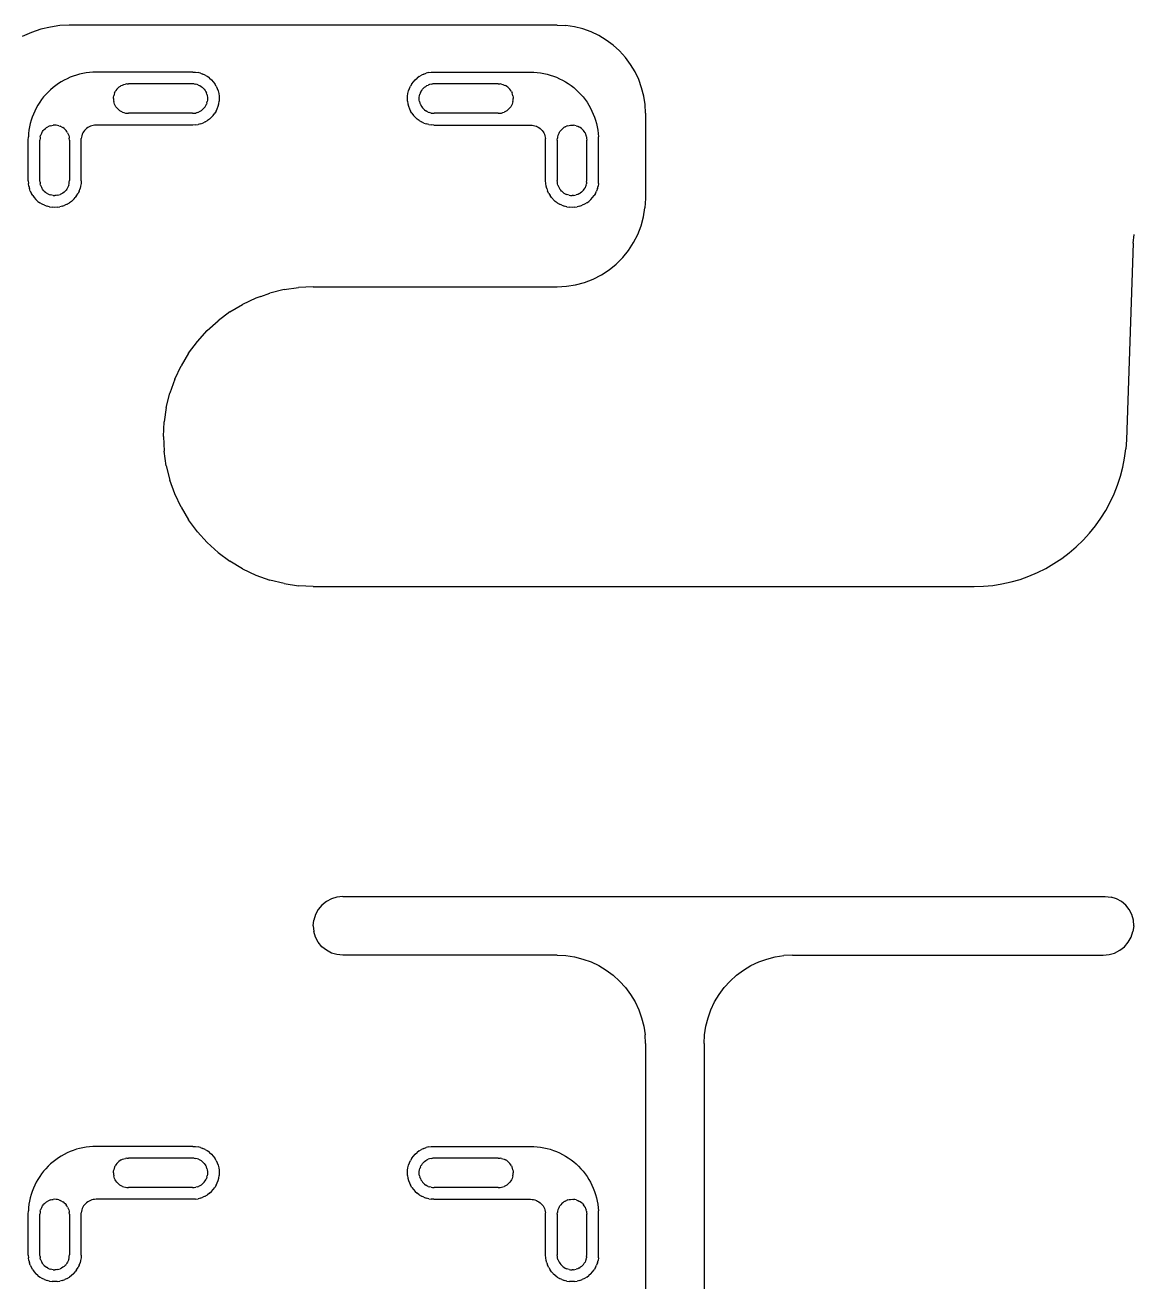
# Model space of a CAD drawing. Extents: x -45 to 62, y -48 to 31.
# Drawn here: x -4.9 to 13.96, y 9.62 to 31 of the extents above; entities that cross this region are included whole.
import ezdxf

# ---------------------------------------------------------------- set-up
doc = ezdxf.new("R2010")
doc.units = 0

msp = doc.modelspace()

# ---------------------------------------------------------------- linework, layer by layer
for p, q in [((-4.15, 31), (-4.309, 30.992)), ((4.15, 31), (-4.15, 31)), ((4.15, 31), (4.297, 30.993)), ((-4.795, 30.875), (-4.954, 30.806)), ((-4.633, 30.929), (-4.795, 30.875)), ((-4.471, 30.968), (-4.633, 30.929)), ((-4.309, 30.992), (-4.471, 30.968)), ((4.443, 30.971), (4.297, 30.993)), ((4.586, 30.935), (4.443, 30.971)), ((4.724, 30.886), (4.586, 30.935)), ((4.857, 30.823), (4.724, 30.886)), ((4.983, 30.747), (4.857, 30.823)), ((5.102, 30.66), (4.983, 30.747)), ((5.211, 30.561), (5.102, 30.66)), ((5.31, 30.452), (5.211, 30.561)), ((5.397, 30.333), (5.31, 30.452)), ((-4.029, 30.151), (-4.083, 30.133)), ((-3.974, 30.166), (-4.029, 30.151)), ((-3.919, 30.178), (-3.974, 30.166)), ((-3.863, 30.188), (-3.919, 30.178)), ((-3.807, 30.195), (-3.863, 30.188)), ((-3.75, 30.199), (-3.807, 30.195)), ((-3.694, 30.2), (-3.75, 30.199)), ((-2.049, 30.2), (-3.694, 30.2)), ((-2.049, 30.2), (-2.005, 30.198)), ((-2.005, 30.198), (-1.961, 30.192)), ((-1.918, 30.181), (-1.961, 30.192)), ((-1.918, 30.181), (-1.877, 30.166)), ((-1.837, 30.147), (-1.877, 30.166)), ((-1.837, 30.147), (-1.799, 30.124)), ((1.801, 30.124), (1.839, 30.147)), ((1.879, 30.166), (1.839, 30.147)), ((1.879, 30.166), (1.921, 30.181)), ((1.963, 30.192), (1.921, 30.181)), ((1.963, 30.192), (2.007, 30.198)), ((2.007, 30.198), (2.051, 30.2)), ((2.051, 30.2), (3.696, 30.2)), ((3.696, 30.2), (3.753, 30.199)), ((3.753, 30.199), (3.809, 30.195)), ((3.809, 30.195), (3.866, 30.188)), ((3.866, 30.188), (3.922, 30.178)), ((3.922, 30.178), (3.977, 30.166)), ((3.977, 30.166), (4.032, 30.151)), ((4.032, 30.151), (4.085, 30.133)), ((5.473, 30.207), (5.397, 30.333)), ((5.536, 30.074), (5.473, 30.207)), ((-4.426, 29.938), (-4.469, 29.901)), ((-4.382, 29.973), (-4.426, 29.938)), ((-4.335, 30.006), (-4.382, 29.973)), ((-4.288, 30.036), (-4.335, 30.006)), ((-4.238, 30.064), (-4.288, 30.036)), ((-4.188, 30.089), (-4.238, 30.064)), ((-4.136, 30.112), (-4.188, 30.089)), ((-4.083, 30.133), (-4.136, 30.112)), ((-3.325, 29.927), (-3.307, 29.943)), ((-3.287, 29.958), (-3.307, 29.943)), ((-3.266, 29.971), (-3.287, 29.958)), ((-3.266, 29.971), (-3.244, 29.981)), ((-3.244, 29.981), (-3.221, 29.989)), ((-3.221, 29.989), (-3.197, 29.995)), ((-3.173, 29.999), (-3.197, 29.995)), ((-3.173, 29.999), (-3.144, 30)), ((-2.054, 30), (-3.144, 30)), ((-2.024, 29.999), (-2.054, 30)), ((-2.024, 29.999), (-2, 29.995)), ((-1.976, 29.989), (-2, 29.995)), ((-1.953, 29.981), (-1.976, 29.989)), ((-1.953, 29.981), (-1.931, 29.971)), ((-1.931, 29.971), (-1.91, 29.958)), ((-1.91, 29.958), (-1.89, 29.943)), ((-1.89, 29.943), (-1.872, 29.927)), ((-1.763, 30.098), (-1.799, 30.124)), ((-1.763, 30.098), (-1.731, 30.068)), ((-1.731, 30.068), (-1.701, 30.036)), ((-1.701, 30.036), (-1.675, 30)), ((-1.652, 29.962), (-1.675, 30)), ((-1.652, 29.962), (-1.633, 29.922)), ((1.636, 29.922), (1.654, 29.962)), ((1.677, 30), (1.654, 29.962)), ((1.677, 30), (1.703, 30.036)), ((1.703, 30.036), (1.733, 30.068)), ((1.733, 30.068), (1.766, 30.098)), ((1.801, 30.124), (1.766, 30.098)), ((1.875, 29.927), (1.893, 29.943)), ((1.893, 29.943), (1.913, 29.958)), ((1.913, 29.958), (1.934, 29.971)), ((1.934, 29.971), (1.956, 29.981)), ((1.979, 29.989), (1.956, 29.981)), ((2.003, 29.995), (1.979, 29.989)), ((2.003, 29.995), (2.027, 29.999)), ((2.056, 30), (2.027, 29.999)), ((3.146, 30), (2.056, 30)), ((3.146, 30), (3.176, 29.999)), ((3.2, 29.995), (3.176, 29.999)), ((3.2, 29.995), (3.224, 29.989)), ((3.224, 29.989), (3.247, 29.981)), ((3.247, 29.981), (3.269, 29.971)), ((3.29, 29.958), (3.269, 29.971)), ((3.31, 29.943), (3.29, 29.958)), ((3.31, 29.943), (3.328, 29.927)), ((4.085, 30.133), (4.138, 30.112)), ((4.138, 30.112), (4.19, 30.089)), ((4.19, 30.089), (4.241, 30.064)), ((4.241, 30.064), (4.29, 30.036)), ((4.29, 30.036), (4.338, 30.006)), ((4.338, 30.006), (4.384, 29.973)), ((4.384, 29.973), (4.429, 29.938)), ((4.429, 29.938), (4.472, 29.901)), ((5.585, 29.935), (5.536, 30.074)), ((5.621, 29.793), (5.585, 29.935)), ((-4.621, 29.733), (-4.654, 29.687)), ((-4.587, 29.778), (-4.621, 29.733)), ((-4.55, 29.821), (-4.587, 29.778)), ((-4.51, 29.862), (-4.55, 29.821)), ((-4.469, 29.901), (-4.51, 29.862)), ((-3.399, 29.75), (-3.397, 29.775)), ((-3.399, 29.75), (-3.397, 29.726)), ((-3.397, 29.775), (-3.394, 29.799)), ((-3.397, 29.726), (-3.394, 29.702)), ((-3.388, 29.823), (-3.394, 29.799)), ((-3.38, 29.846), (-3.388, 29.823)), ((-3.38, 29.846), (-3.369, 29.868)), ((-3.356, 29.889), (-3.369, 29.868)), ((-3.342, 29.909), (-3.356, 29.889)), ((-3.325, 29.927), (-3.342, 29.909)), ((-1.872, 29.927), (-1.856, 29.909)), ((-1.856, 29.909), (-1.841, 29.889)), ((-1.841, 29.889), (-1.828, 29.868)), ((-1.828, 29.868), (-1.818, 29.846)), ((-1.81, 29.823), (-1.818, 29.846)), ((-1.81, 29.823), (-1.804, 29.799)), ((-1.804, 29.799), (-1.8, 29.775)), ((-1.8, 29.726), (-1.804, 29.702)), ((-1.8, 29.775), (-1.799, 29.75)), ((-1.799, 29.75), (-1.8, 29.726)), ((-1.633, 29.922), (-1.618, 29.881)), ((-1.618, 29.881), (-1.607, 29.838)), ((-1.607, 29.838), (-1.601, 29.794)), ((-1.601, 29.794), (-1.599, 29.75)), ((-1.599, 29.75), (-1.601, 29.706)), ((1.601, 29.75), (1.603, 29.794)), ((1.603, 29.706), (1.601, 29.75)), ((1.603, 29.794), (1.61, 29.838)), ((1.61, 29.838), (1.621, 29.881)), ((1.621, 29.881), (1.636, 29.922)), ((1.802, 29.75), (1.803, 29.775)), ((1.803, 29.726), (1.802, 29.75)), ((1.803, 29.775), (1.806, 29.799)), ((1.806, 29.702), (1.803, 29.726)), ((1.806, 29.799), (1.812, 29.823)), ((1.821, 29.846), (1.812, 29.823)), ((1.821, 29.846), (1.831, 29.868)), ((1.831, 29.868), (1.844, 29.889)), ((1.844, 29.889), (1.858, 29.909)), ((1.858, 29.909), (1.875, 29.927)), ((3.344, 29.909), (3.328, 29.927)), ((3.359, 29.889), (3.344, 29.909)), ((3.372, 29.868), (3.359, 29.889)), ((3.372, 29.868), (3.382, 29.846)), ((3.39, 29.823), (3.382, 29.846)), ((3.396, 29.799), (3.39, 29.823)), ((3.396, 29.799), (3.4, 29.775)), ((3.396, 29.702), (3.4, 29.726)), ((3.4, 29.775), (3.401, 29.75)), ((3.4, 29.726), (3.401, 29.75)), ((4.472, 29.901), (4.513, 29.862)), ((4.513, 29.862), (4.552, 29.821)), ((4.552, 29.821), (4.589, 29.778)), ((4.589, 29.778), (4.624, 29.733)), ((4.624, 29.733), (4.657, 29.687)), ((5.643, 29.647), (5.621, 29.793)), ((-4.738, 29.539), (-4.761, 29.487)), ((-4.712, 29.59), (-4.738, 29.539)), ((-4.684, 29.639), (-4.712, 29.59)), ((-4.654, 29.687), (-4.684, 29.639)), ((-3.388, 29.678), (-3.394, 29.702)), ((-3.379, 29.655), (-3.388, 29.678)), ((-3.369, 29.633), (-3.379, 29.655)), ((-3.356, 29.612), (-3.369, 29.633)), ((-3.342, 29.592), (-3.356, 29.612)), ((-3.325, 29.574), (-3.342, 29.592)), ((-3.307, 29.557), (-3.325, 29.574)), ((-3.288, 29.543), (-3.307, 29.557)), ((-3.266, 29.53), (-3.288, 29.543)), ((-3.244, 29.52), (-3.266, 29.53)), ((-3.244, 29.52), (-3.221, 29.511)), ((-3.221, 29.511), (-3.197, 29.505)), ((-3.197, 29.505), (-3.173, 29.502)), ((-2.024, 29.502), (-2, 29.505)), ((-1.976, 29.511), (-2, 29.505)), ((-1.976, 29.511), (-1.953, 29.52)), ((-1.931, 29.53), (-1.953, 29.52)), ((-1.91, 29.543), (-1.931, 29.53)), ((-1.91, 29.543), (-1.89, 29.557)), ((-1.89, 29.557), (-1.872, 29.574)), ((-1.872, 29.574), (-1.856, 29.592)), ((-1.856, 29.592), (-1.841, 29.612)), ((-1.841, 29.612), (-1.828, 29.633)), ((-1.828, 29.633), (-1.818, 29.655)), ((-1.81, 29.678), (-1.818, 29.655)), ((-1.81, 29.678), (-1.804, 29.702)), ((-1.652, 29.538), (-1.675, 29.5)), ((-1.652, 29.538), (-1.633, 29.578)), ((-1.633, 29.578), (-1.618, 29.62)), ((-1.618, 29.62), (-1.607, 29.662)), ((-1.607, 29.662), (-1.601, 29.706)), ((1.603, 29.706), (1.61, 29.662)), ((1.61, 29.662), (1.621, 29.62)), ((1.621, 29.62), (1.636, 29.578)), ((1.636, 29.578), (1.654, 29.538)), ((1.677, 29.5), (1.654, 29.538)), ((1.806, 29.702), (1.812, 29.678)), ((1.821, 29.655), (1.812, 29.678)), ((1.821, 29.655), (1.831, 29.633)), ((1.831, 29.633), (1.844, 29.612)), ((1.844, 29.612), (1.858, 29.592)), ((1.858, 29.592), (1.875, 29.574)), ((1.875, 29.574), (1.893, 29.557)), ((1.893, 29.557), (1.913, 29.543)), ((1.934, 29.53), (1.913, 29.543)), ((1.956, 29.52), (1.934, 29.53)), ((1.956, 29.52), (1.979, 29.511)), ((2.003, 29.505), (1.979, 29.511)), ((2.003, 29.505), (2.027, 29.502)), ((3.176, 29.502), (3.2, 29.505)), ((3.2, 29.505), (3.224, 29.511)), ((3.224, 29.511), (3.247, 29.52)), ((3.269, 29.53), (3.247, 29.52)), ((3.29, 29.543), (3.269, 29.53)), ((3.31, 29.557), (3.29, 29.543)), ((3.328, 29.574), (3.31, 29.557)), ((3.344, 29.592), (3.328, 29.574)), ((3.359, 29.612), (3.344, 29.592)), ((3.372, 29.633), (3.359, 29.612)), ((3.382, 29.655), (3.372, 29.633)), ((3.39, 29.678), (3.382, 29.655)), ((3.396, 29.702), (3.39, 29.678)), ((4.657, 29.687), (4.687, 29.639)), ((4.687, 29.639), (4.715, 29.59)), ((4.715, 29.59), (4.74, 29.539)), ((4.74, 29.539), (4.763, 29.487)), ((5.65, 29.5), (5.643, 29.647)), ((-4.814, 29.326), (-4.827, 29.271)), ((-4.799, 29.381), (-4.814, 29.326)), ((-4.781, 29.434), (-4.799, 29.381)), ((-4.761, 29.487), (-4.781, 29.434)), ((-4.471, 29.289), (-4.447, 29.295)), ((-4.447, 29.295), (-4.423, 29.299)), ((-4.399, 29.3), (-4.423, 29.299)), ((-4.374, 29.299), (-4.399, 29.3)), ((-4.35, 29.295), (-4.374, 29.299)), ((-4.326, 29.289), (-4.35, 29.295)), ((-3.743, 29.295), (-3.768, 29.289)), ((-3.719, 29.299), (-3.743, 29.295)), ((-3.694, 29.3), (-3.719, 29.299)), ((-2.049, 29.3), (-3.694, 29.3)), ((-3.173, 29.502), (-3.144, 29.5)), ((-2.054, 29.5), (-3.144, 29.5)), ((-2.054, 29.5), (-2.024, 29.502)), ((-2.005, 29.302), (-2.049, 29.3)), ((-2.005, 29.302), (-1.961, 29.309)), ((-1.918, 29.32), (-1.961, 29.309)), ((-1.918, 29.32), (-1.877, 29.335)), ((-1.837, 29.353), (-1.877, 29.335)), ((-1.837, 29.353), (-1.799, 29.376)), ((-1.763, 29.402), (-1.799, 29.376)), ((-1.763, 29.402), (-1.731, 29.432)), ((-1.731, 29.432), (-1.701, 29.465)), ((-1.701, 29.465), (-1.675, 29.5)), ((1.677, 29.5), (1.703, 29.465)), ((1.703, 29.465), (1.733, 29.432)), ((1.733, 29.432), (1.766, 29.402)), ((1.801, 29.376), (1.766, 29.402)), ((1.801, 29.376), (1.839, 29.353)), ((1.879, 29.335), (1.839, 29.353)), ((1.879, 29.335), (1.921, 29.32)), ((1.963, 29.309), (1.921, 29.32)), ((1.963, 29.309), (2.007, 29.302)), ((2.051, 29.3), (2.007, 29.302)), ((2.027, 29.502), (2.056, 29.5)), ((2.051, 29.3), (3.696, 29.3)), ((3.146, 29.5), (2.056, 29.5)), ((3.146, 29.5), (3.176, 29.502)), ((3.696, 29.3), (3.721, 29.299)), ((3.721, 29.299), (3.746, 29.295)), ((3.746, 29.295), (3.77, 29.289)), ((4.329, 29.289), (4.353, 29.295)), ((4.353, 29.295), (4.377, 29.299)), ((4.377, 29.299), (4.401, 29.3)), ((4.401, 29.3), (4.426, 29.299)), ((4.45, 29.295), (4.426, 29.299)), ((4.474, 29.289), (4.45, 29.295)), ((4.763, 29.487), (4.784, 29.434)), ((4.784, 29.434), (4.802, 29.381)), ((4.802, 29.381), (4.817, 29.326)), ((4.817, 29.326), (4.829, 29.271)), ((5.65, 29.5), (5.65, 28.05)), ((-4.849, 29.045), (-4.847, 29.102)), ((-4.843, 29.158), (-4.847, 29.102)), ((-4.836, 29.215), (-4.843, 29.158)), ((-4.827, 29.271), (-4.836, 29.215)), ((-4.644, 29.099), (-4.647, 29.075)), ((-4.644, 29.099), (-4.638, 29.123)), ((-4.629, 29.146), (-4.638, 29.123)), ((-4.619, 29.168), (-4.629, 29.146)), ((-4.619, 29.168), (-4.606, 29.189)), ((-4.606, 29.189), (-4.592, 29.209)), ((-4.575, 29.227), (-4.592, 29.209)), ((-4.575, 29.227), (-4.557, 29.243)), ((-4.557, 29.243), (-4.537, 29.258)), ((-4.537, 29.258), (-4.516, 29.271)), ((-4.494, 29.281), (-4.516, 29.271)), ((-4.471, 29.289), (-4.494, 29.281)), ((-4.326, 29.289), (-4.303, 29.281)), ((-4.281, 29.271), (-4.303, 29.281)), ((-4.281, 29.271), (-4.26, 29.258)), ((-4.24, 29.243), (-4.26, 29.258)), ((-4.24, 29.243), (-4.222, 29.227)), ((-4.222, 29.227), (-4.206, 29.209)), ((-4.191, 29.189), (-4.206, 29.209)), ((-4.178, 29.168), (-4.191, 29.189)), ((-4.178, 29.168), (-4.168, 29.146)), ((-4.168, 29.146), (-4.16, 29.123)), ((-4.16, 29.123), (-4.154, 29.099)), ((-4.154, 29.099), (-4.15, 29.075)), ((-3.944, 29.095), (-3.948, 29.07)), ((-3.938, 29.119), (-3.944, 29.095)), ((-3.929, 29.143), (-3.938, 29.119)), ((-3.919, 29.165), (-3.929, 29.143)), ((-3.906, 29.187), (-3.919, 29.165)), ((-3.891, 29.207), (-3.906, 29.187)), ((-3.874, 29.226), (-3.891, 29.207)), ((-3.856, 29.242), (-3.874, 29.226)), ((-3.835, 29.257), (-3.856, 29.242)), ((-3.814, 29.27), (-3.835, 29.257)), ((-3.791, 29.281), (-3.814, 29.27)), ((-3.768, 29.289), (-3.791, 29.281)), ((3.77, 29.289), (3.794, 29.281)), ((3.794, 29.281), (3.816, 29.27)), ((3.816, 29.27), (3.838, 29.257)), ((3.838, 29.257), (3.858, 29.242)), ((3.858, 29.242), (3.877, 29.226)), ((3.877, 29.226), (3.893, 29.207)), ((3.893, 29.207), (3.908, 29.187)), ((3.908, 29.187), (3.921, 29.165)), ((3.921, 29.165), (3.932, 29.143)), ((3.932, 29.143), (3.94, 29.119)), ((3.94, 29.119), (3.946, 29.095)), ((3.946, 29.095), (3.95, 29.07)), ((4.156, 29.099), (4.153, 29.075)), ((4.162, 29.123), (4.156, 29.099)), ((4.171, 29.146), (4.162, 29.123)), ((4.181, 29.168), (4.171, 29.146)), ((4.181, 29.168), (4.194, 29.189)), ((4.194, 29.189), (4.208, 29.209)), ((4.225, 29.227), (4.208, 29.209)), ((4.243, 29.243), (4.225, 29.227)), ((4.243, 29.243), (4.263, 29.258)), ((4.284, 29.271), (4.263, 29.258)), ((4.284, 29.271), (4.306, 29.281)), ((4.329, 29.289), (4.306, 29.281)), ((4.474, 29.289), (4.497, 29.281)), ((4.497, 29.281), (4.519, 29.271)), ((4.54, 29.258), (4.519, 29.271)), ((4.56, 29.243), (4.54, 29.258)), ((4.578, 29.227), (4.56, 29.243)), ((4.578, 29.227), (4.594, 29.209)), ((4.609, 29.189), (4.594, 29.209)), ((4.622, 29.168), (4.609, 29.189)), ((4.622, 29.168), (4.632, 29.146)), ((4.632, 29.146), (4.64, 29.123)), ((4.646, 29.099), (4.64, 29.123)), ((4.646, 29.099), (4.65, 29.075)), ((4.829, 29.271), (4.839, 29.215)), ((4.839, 29.215), (4.846, 29.158)), ((4.846, 29.158), (4.85, 29.102)), ((4.851, 29.045), (4.85, 29.102)), ((-4.849, 28.35), (-4.849, 29.045)), ((-4.647, 29.075), (-4.649, 29.045)), ((-4.649, 28.355), (-4.649, 29.045)), ((-4.149, 29.045), (-4.15, 29.075)), ((-4.149, 29.045), (-4.149, 28.355)), ((-3.949, 29.045), (-3.948, 29.07)), ((-3.949, 28.35), (-3.949, 29.045)), ((3.951, 29.045), (3.95, 29.07)), ((3.951, 28.35), (3.951, 29.045)), ((4.151, 29.045), (4.153, 29.075)), ((4.151, 29.045), (4.151, 28.355)), ((4.65, 29.075), (4.651, 29.045)), ((4.651, 28.355), (4.651, 29.045)), ((4.851, 28.35), (4.851, 29.045)), ((-4.849, 28.35), (-4.847, 28.306)), ((-4.84, 28.262), (-4.847, 28.306)), ((-4.84, 28.262), (-4.829, 28.22)), ((-4.647, 28.326), (-4.649, 28.355)), ((-4.647, 28.326), (-4.644, 28.302)), ((-4.638, 28.278), (-4.644, 28.302)), ((-4.638, 28.278), (-4.629, 28.255)), ((-4.629, 28.255), (-4.619, 28.233)), ((-4.606, 28.212), (-4.619, 28.233)), ((-4.178, 28.233), (-4.191, 28.212)), ((-4.168, 28.255), (-4.178, 28.233)), ((-4.16, 28.278), (-4.168, 28.255)), ((-4.16, 28.278), (-4.154, 28.302)), ((-4.154, 28.302), (-4.15, 28.326)), ((-4.15, 28.326), (-4.149, 28.355)), ((-3.957, 28.262), (-3.968, 28.22)), ((-3.951, 28.306), (-3.957, 28.262)), ((-3.949, 28.35), (-3.951, 28.306)), ((3.953, 28.306), (3.951, 28.35)), ((3.96, 28.262), (3.953, 28.306)), ((3.971, 28.22), (3.96, 28.262)), ((4.153, 28.326), (4.151, 28.355)), ((4.156, 28.302), (4.153, 28.326)), ((4.162, 28.278), (4.156, 28.302)), ((4.162, 28.278), (4.17, 28.255)), ((4.17, 28.255), (4.181, 28.233)), ((4.181, 28.233), (4.194, 28.212)), ((4.609, 28.212), (4.622, 28.233)), ((4.632, 28.255), (4.622, 28.233)), ((4.64, 28.278), (4.632, 28.255)), ((4.64, 28.278), (4.646, 28.302)), ((4.65, 28.326), (4.646, 28.302)), ((4.65, 28.326), (4.651, 28.355)), ((4.832, 28.22), (4.843, 28.262)), ((4.849, 28.306), (4.843, 28.262)), ((4.849, 28.306), (4.851, 28.35)), ((-4.814, 28.178), (-4.829, 28.22)), ((-4.814, 28.178), (-4.796, 28.138)), ((-4.773, 28.1), (-4.796, 28.138)), ((-4.773, 28.1), (-4.747, 28.065)), ((-4.747, 28.065), (-4.717, 28.032)), ((-4.684, 28.002), (-4.717, 28.032)), ((-4.592, 28.192), (-4.606, 28.212)), ((-4.575, 28.174), (-4.592, 28.192)), ((-4.575, 28.174), (-4.557, 28.157)), ((-4.557, 28.157), (-4.537, 28.143)), ((-4.516, 28.13), (-4.537, 28.143)), ((-4.516, 28.13), (-4.494, 28.12)), ((-4.494, 28.12), (-4.471, 28.111)), ((-4.447, 28.105), (-4.471, 28.111)), ((-4.423, 28.102), (-4.447, 28.105)), ((-4.423, 28.102), (-4.399, 28.101)), ((-4.374, 28.102), (-4.399, 28.101)), ((-4.35, 28.105), (-4.374, 28.102)), ((-4.35, 28.105), (-4.326, 28.111)), ((-4.326, 28.111), (-4.303, 28.12)), ((-4.281, 28.13), (-4.303, 28.12)), ((-4.26, 28.143), (-4.281, 28.13)), ((-4.24, 28.157), (-4.26, 28.143)), ((-4.222, 28.174), (-4.24, 28.157)), ((-4.218, 28.178), (-4.222, 28.174)), ((-4.218, 28.178), (-4.206, 28.192)), ((-4.191, 28.212), (-4.206, 28.192)), ((-4.081, 28.032), (-4.113, 28.002)), ((-4.081, 28.032), (-4.07, 28.044)), ((-4.07, 28.044), (-4.051, 28.065)), ((-4.025, 28.1), (-4.051, 28.065)), ((-4.025, 28.1), (-4.002, 28.138)), ((-3.983, 28.178), (-4.002, 28.138)), ((-3.983, 28.178), (-3.968, 28.22)), ((3.971, 28.22), (3.986, 28.178)), ((4.004, 28.138), (3.986, 28.178)), ((4.004, 28.138), (4.027, 28.1)), ((4.053, 28.065), (4.027, 28.1)), ((4.053, 28.065), (4.073, 28.044)), ((4.073, 28.044), (4.083, 28.032)), ((4.116, 28.002), (4.083, 28.032)), ((4.194, 28.212), (4.208, 28.192)), ((4.221, 28.178), (4.208, 28.192)), ((4.221, 28.178), (4.225, 28.174)), ((4.225, 28.174), (4.243, 28.157)), ((4.243, 28.157), (4.262, 28.143)), ((4.262, 28.143), (4.284, 28.13)), ((4.284, 28.13), (4.306, 28.12)), ((4.329, 28.111), (4.306, 28.12)), ((4.353, 28.105), (4.329, 28.111)), ((4.353, 28.105), (4.377, 28.102)), ((4.377, 28.102), (4.401, 28.101)), ((4.426, 28.102), (4.401, 28.101)), ((4.426, 28.102), (4.45, 28.105)), ((4.45, 28.105), (4.474, 28.111)), ((4.497, 28.12), (4.474, 28.111)), ((4.519, 28.13), (4.497, 28.12)), ((4.519, 28.13), (4.54, 28.143)), ((4.56, 28.157), (4.54, 28.143)), ((4.578, 28.174), (4.56, 28.157)), ((4.578, 28.174), (4.594, 28.192)), ((4.594, 28.192), (4.609, 28.212)), ((4.719, 28.032), (4.687, 28.002)), ((4.719, 28.032), (4.749, 28.065)), ((4.749, 28.065), (4.775, 28.1)), ((4.798, 28.138), (4.775, 28.1)), ((4.798, 28.138), (4.817, 28.178)), ((4.832, 28.22), (4.817, 28.178)), ((5.65, 28.05), (5.642, 27.893)), ((-4.684, 28.002), (-4.649, 27.976)), ((-4.611, 27.953), (-4.649, 27.976)), ((-4.571, 27.935), (-4.611, 27.953)), ((-4.571, 27.935), (-4.529, 27.92)), ((-4.487, 27.909), (-4.529, 27.92)), ((-4.487, 27.909), (-4.443, 27.902)), ((-4.399, 27.9), (-4.443, 27.902)), ((-4.355, 27.902), (-4.399, 27.9)), ((-4.355, 27.902), (-4.311, 27.909)), ((-4.268, 27.92), (-4.311, 27.909)), ((-4.268, 27.92), (-4.227, 27.935)), ((-4.187, 27.953), (-4.227, 27.935)), ((-4.187, 27.953), (-4.149, 27.976)), ((-4.113, 28.002), (-4.149, 27.976)), ((4.151, 27.976), (4.116, 28.002)), ((4.151, 27.976), (4.189, 27.953)), ((4.229, 27.935), (4.189, 27.953)), ((4.229, 27.935), (4.271, 27.92)), ((4.313, 27.909), (4.271, 27.92)), ((4.313, 27.909), (4.357, 27.902)), ((4.401, 27.9), (4.357, 27.902)), ((4.445, 27.902), (4.401, 27.9)), ((4.445, 27.902), (4.489, 27.909)), ((4.532, 27.92), (4.489, 27.909)), ((4.532, 27.92), (4.573, 27.935)), ((4.613, 27.953), (4.573, 27.935)), ((4.651, 27.976), (4.613, 27.953)), ((4.651, 27.976), (4.687, 28.002)), ((5.617, 27.738), (5.642, 27.893)), ((5.52, 27.44), (5.577, 27.586)), ((5.577, 27.586), (5.617, 27.738)), ((5.449, 27.3), (5.52, 27.44)), ((13.948, 27.292), (13.961, 27.439)), ((5.265, 27.046), (5.364, 27.168)), ((5.364, 27.168), (5.449, 27.3)), ((13.948, 27.292), (13.831, 23.948)), ((5.154, 26.935), (5.265, 27.046)), ((4.76, 26.68), (4.9, 26.751)), ((4.9, 26.751), (5.032, 26.836)), ((5.032, 26.836), (5.154, 26.935)), ((-0.497, 26.501), (-0.25, 26.538)), ((0, 26.55), (-0.25, 26.538)), ((0, 26.55), (4.15, 26.55)), ((4.15, 26.55), (4.307, 26.558)), ((4.307, 26.558), (4.462, 26.583)), ((4.462, 26.583), (4.614, 26.623)), ((4.614, 26.623), (4.76, 26.68)), ((-0.976, 26.356), (-1.202, 26.249)), ((-0.893, 26.386), (-0.976, 26.356)), ((-0.893, 26.386), (-0.74, 26.44)), ((-0.497, 26.501), (-0.74, 26.44)), ((-1.417, 26.12), (-1.618, 25.971)), ((-1.417, 26.12), (-1.202, 26.249)), ((-1.803, 25.803), (-1.618, 25.971)), ((-1.971, 25.618), (-1.803, 25.803)), ((-2.12, 25.417), (-1.971, 25.618)), ((-2.12, 25.417), (-2.249, 25.202)), ((-2.356, 24.976), (-2.249, 25.202)), ((-2.356, 24.976), (-2.44, 24.74)), ((-2.501, 24.497), (-2.44, 24.74)), ((-2.501, 24.497), (-2.538, 24.25)), ((-2.55, 24), (-2.538, 24.25)), ((-2.55, 24), (-2.538, 23.75)), ((13.831, 23.948), (13.821, 23.792)), ((-2.501, 23.502), (-2.538, 23.75)), ((13.801, 23.635), (13.821, 23.792)), ((13.771, 23.48), (13.801, 23.635)), ((-2.501, 23.502), (-2.44, 23.26)), ((13.682, 23.176), (13.731, 23.327)), ((13.731, 23.327), (13.771, 23.48)), ((-2.356, 23.024), (-2.44, 23.26)), ((13.624, 23.029), (13.682, 23.176)), ((-2.249, 22.798), (-2.356, 23.024)), ((13.48, 22.745), (13.556, 22.885)), ((13.556, 22.885), (13.624, 23.029)), ((-2.249, 22.798), (-2.12, 22.583)), ((13.395, 22.61), (13.48, 22.745)), ((-1.971, 22.382), (-2.12, 22.583)), ((13.202, 22.356), (13.303, 22.48)), ((13.303, 22.48), (13.395, 22.61)), ((-1.971, 22.382), (-1.803, 22.197)), ((12.979, 22.127), (13.094, 22.238)), ((13.094, 22.238), (13.202, 22.356)), ((-1.803, 22.197), (-1.618, 22.029)), ((-1.618, 22.029), (-1.417, 21.88)), ((12.73, 21.927), (12.858, 22.023)), ((12.858, 22.023), (12.979, 22.127)), ((-1.202, 21.751), (-1.417, 21.88)), ((12.459, 21.759), (12.597, 21.839)), ((12.597, 21.839), (12.73, 21.927)), ((-1.202, 21.751), (-0.976, 21.644)), ((-0.976, 21.644), (-0.74, 21.56)), ((12.021, 21.572), (12.171, 21.625)), ((12.171, 21.625), (12.317, 21.688)), ((12.317, 21.688), (12.459, 21.759)), ((-0.497, 21.499), (-0.74, 21.56)), ((-0.497, 21.499), (-0.25, 21.462)), ((0, 21.45), (-0.25, 21.462)), ((0, 21.45), (11.244, 21.45)), ((11.244, 21.45), (11.401, 21.455)), ((11.401, 21.455), (11.558, 21.47)), ((11.558, 21.47), (11.714, 21.494)), ((11.714, 21.494), (11.869, 21.528)), ((11.869, 21.528), (12.021, 21.572)), ((0.222, 16.093), (0.147, 16.03)), ((0.309, 16.139), (0.222, 16.093)), ((0.403, 16.167), (0.309, 16.139)), ((0.5, 16.177), (0.403, 16.167)), ((0.5, 16.177), (13.472, 16.177)), ((13.472, 16.177), (13.569, 16.167)), ((13.662, 16.139), (13.569, 16.167)), ((13.747, 16.093), (13.662, 16.139)), ((13.821, 16.03), (13.747, 16.093)), ((0.038, 15.868), (0.01, 15.774)), ((0.084, 15.955), (0.038, 15.868)), ((0.147, 16.03), (0.084, 15.955)), ((13.88, 15.955), (13.821, 16.03)), ((13.923, 15.868), (13.88, 15.955)), ((13.949, 15.775), (13.923, 15.868)), ((0, 15.677), (0.01, 15.774)), ((0, 15.677), (0.01, 15.579)), ((13.955, 15.677), (13.942, 15.579)), ((13.955, 15.677), (13.949, 15.775)), ((0.038, 15.486), (0.01, 15.579)), ((0.084, 15.399), (0.038, 15.486)), ((0.147, 15.323), (0.084, 15.399)), ((13.796, 15.323), (13.861, 15.399)), ((13.861, 15.399), (13.91, 15.486)), ((13.91, 15.486), (13.942, 15.579)), ((0.222, 15.261), (0.147, 15.323)), ((0.309, 15.215), (0.222, 15.261)), ((0.403, 15.187), (0.309, 15.215)), ((0.5, 15.177), (0.403, 15.187)), ((13.437, 15.177), (13.535, 15.187)), ((13.535, 15.187), (13.63, 15.215)), ((13.63, 15.215), (13.718, 15.261)), ((13.718, 15.261), (13.796, 15.323)), ((4.15, 15.177), (0.5, 15.177)), ((4.15, 15.177), (4.297, 15.17)), ((4.297, 15.17), (4.443, 15.148)), ((4.443, 15.148), (4.586, 15.112)), ((4.586, 15.112), (4.724, 15.063)), ((4.724, 15.063), (4.857, 15)), ((4.857, 15), (4.983, 14.924)), ((7.317, 14.924), (7.443, 15)), ((7.443, 15), (7.576, 15.063)), ((7.576, 15.063), (7.715, 15.112)), ((7.715, 15.112), (7.857, 15.148)), ((7.857, 15.148), (8.003, 15.17)), ((8.15, 15.177), (8.003, 15.17)), ((8.15, 15.177), (13.437, 15.177)), ((4.983, 14.924), (5.102, 14.836)), ((5.102, 14.836), (5.211, 14.738)), ((7.089, 14.738), (7.198, 14.836)), ((7.198, 14.836), (7.317, 14.924)), ((5.211, 14.738), (5.31, 14.629)), ((5.31, 14.629), (5.397, 14.51)), ((6.903, 14.51), (6.991, 14.629)), ((6.991, 14.629), (7.089, 14.738)), ((5.397, 14.51), (5.473, 14.384)), ((5.473, 14.384), (5.536, 14.251)), ((6.764, 14.251), (6.827, 14.384)), ((6.827, 14.384), (6.903, 14.51)), ((5.536, 14.251), (5.585, 14.112)), ((5.585, 14.112), (5.621, 13.97)), ((6.679, 13.97), (6.715, 14.112)), ((6.715, 14.112), (6.764, 14.251)), ((5.621, 13.97), (5.643, 13.824)), ((6.657, 13.824), (6.679, 13.97)), ((5.65, 13.677), (5.643, 13.824)), ((6.65, 13.677), (6.657, 13.824)), ((5.65, 13.677), (5.65, -8.744)), ((6.65, 13.677), (6.65, -10.889)), ((-4.288, 11.761), (-4.335, 11.731)), ((-4.238, 11.789), (-4.288, 11.761)), ((-4.188, 11.814), (-4.238, 11.789)), ((-4.136, 11.837), (-4.188, 11.814)), ((-4.083, 11.858), (-4.136, 11.837)), ((-4.029, 11.876), (-4.083, 11.858)), ((-3.974, 11.891), (-4.029, 11.876)), ((-3.919, 11.903), (-3.974, 11.891)), ((-3.863, 11.913), (-3.919, 11.903)), ((-3.807, 11.92), (-3.863, 11.913)), ((-3.75, 11.924), (-3.807, 11.92)), ((-3.694, 11.925), (-3.75, 11.924)), ((-2.049, 11.925), (-3.694, 11.925)), ((-2.049, 11.925), (-2.005, 11.923)), ((-2.005, 11.923), (-1.961, 11.917)), ((-1.918, 11.906), (-1.961, 11.917)), ((-1.918, 11.906), (-1.877, 11.891)), ((-1.837, 11.872), (-1.877, 11.891)), ((-1.837, 11.872), (-1.799, 11.849)), ((-1.763, 11.823), (-1.799, 11.849)), ((-1.763, 11.823), (-1.731, 11.793)), ((-1.731, 11.793), (-1.701, 11.761)), ((-1.701, 11.761), (-1.675, 11.725)), ((1.677, 11.725), (1.703, 11.761)), ((1.703, 11.761), (1.733, 11.793)), ((1.733, 11.793), (1.766, 11.823)), ((1.801, 11.849), (1.766, 11.823)), ((1.801, 11.849), (1.839, 11.872)), ((1.879, 11.891), (1.839, 11.872)), ((1.879, 11.891), (1.921, 11.906)), ((1.963, 11.917), (1.921, 11.906)), ((1.963, 11.917), (2.007, 11.923)), ((2.007, 11.923), (2.051, 11.925)), ((2.051, 11.925), (3.696, 11.925)), ((3.696, 11.925), (3.753, 11.924)), ((3.753, 11.924), (3.809, 11.92)), ((3.809, 11.92), (3.866, 11.913)), ((3.866, 11.913), (3.922, 11.903)), ((3.922, 11.903), (3.977, 11.891)), ((3.977, 11.891), (4.032, 11.876)), ((4.032, 11.876), (4.085, 11.858)), ((4.085, 11.858), (4.138, 11.837)), ((4.138, 11.837), (4.19, 11.814)), ((4.19, 11.814), (4.241, 11.789)), ((4.241, 11.789), (4.29, 11.761)), ((4.29, 11.761), (4.338, 11.731)), ((-4.55, 11.546), (-4.587, 11.503)), ((-4.51, 11.587), (-4.55, 11.546)), ((-4.469, 11.626), (-4.51, 11.587)), ((-4.426, 11.663), (-4.469, 11.626)), ((-4.382, 11.698), (-4.426, 11.663)), ((-4.335, 11.731), (-4.382, 11.698)), ((-3.388, 11.548), (-3.394, 11.524)), ((-3.38, 11.571), (-3.388, 11.548)), ((-3.38, 11.571), (-3.369, 11.593)), ((-3.356, 11.614), (-3.369, 11.593)), ((-3.342, 11.634), (-3.356, 11.614)), ((-3.325, 11.652), (-3.342, 11.634)), ((-3.325, 11.652), (-3.307, 11.668)), ((-3.287, 11.683), (-3.307, 11.668)), ((-3.266, 11.696), (-3.287, 11.683)), ((-3.266, 11.696), (-3.244, 11.706)), ((-3.244, 11.706), (-3.221, 11.714)), ((-3.221, 11.714), (-3.197, 11.72)), ((-3.173, 11.724), (-3.197, 11.72)), ((-3.173, 11.724), (-3.144, 11.725)), ((-2.054, 11.725), (-3.144, 11.725)), ((-2.024, 11.724), (-2.054, 11.725)), ((-2.024, 11.724), (-2, 11.72)), ((-1.976, 11.714), (-2, 11.72)), ((-1.953, 11.706), (-1.976, 11.714)), ((-1.953, 11.706), (-1.931, 11.696)), ((-1.931, 11.696), (-1.91, 11.683)), ((-1.91, 11.683), (-1.89, 11.668)), ((-1.89, 11.668), (-1.872, 11.652)), ((-1.872, 11.652), (-1.856, 11.634)), ((-1.856, 11.634), (-1.841, 11.614)), ((-1.841, 11.614), (-1.828, 11.593)), ((-1.828, 11.593), (-1.818, 11.571)), ((-1.81, 11.548), (-1.818, 11.571)), ((-1.81, 11.548), (-1.804, 11.524)), ((-1.652, 11.687), (-1.675, 11.725)), ((-1.652, 11.687), (-1.633, 11.647)), ((-1.633, 11.647), (-1.618, 11.606)), ((-1.618, 11.606), (-1.607, 11.563)), ((-1.607, 11.563), (-1.601, 11.519)), ((1.603, 11.519), (1.61, 11.563)), ((1.61, 11.563), (1.621, 11.606)), ((1.621, 11.606), (1.636, 11.647)), ((1.636, 11.647), (1.654, 11.687)), ((1.677, 11.725), (1.654, 11.687)), ((1.806, 11.524), (1.812, 11.548)), ((1.821, 11.571), (1.812, 11.548)), ((1.821, 11.571), (1.831, 11.593)), ((1.831, 11.593), (1.844, 11.614)), ((1.844, 11.614), (1.858, 11.634)), ((1.858, 11.634), (1.875, 11.652)), ((1.875, 11.652), (1.893, 11.668)), ((1.893, 11.668), (1.913, 11.683)), ((1.913, 11.683), (1.934, 11.696)), ((1.934, 11.696), (1.956, 11.706)), ((1.979, 11.714), (1.956, 11.706)), ((2.003, 11.72), (1.979, 11.714)), ((2.003, 11.72), (2.027, 11.724)), ((2.056, 11.725), (2.027, 11.724)), ((3.146, 11.725), (2.056, 11.725)), ((3.146, 11.725), (3.176, 11.724)), ((3.2, 11.72), (3.176, 11.724)), ((3.2, 11.72), (3.224, 11.714)), ((3.224, 11.714), (3.247, 11.706)), ((3.247, 11.706), (3.269, 11.696)), ((3.29, 11.683), (3.269, 11.696)), ((3.31, 11.668), (3.29, 11.683)), ((3.31, 11.668), (3.328, 11.652)), ((3.344, 11.634), (3.328, 11.652)), ((3.359, 11.614), (3.344, 11.634)), ((3.372, 11.593), (3.359, 11.614)), ((3.372, 11.593), (3.382, 11.571)), ((3.39, 11.548), (3.382, 11.571)), ((3.396, 11.524), (3.39, 11.548)), ((4.338, 11.731), (4.384, 11.698)), ((4.384, 11.698), (4.429, 11.663)), ((4.429, 11.663), (4.472, 11.626)), ((4.472, 11.626), (4.513, 11.587)), ((4.513, 11.587), (4.552, 11.546)), ((4.552, 11.546), (4.589, 11.503)), ((-4.684, 11.364), (-4.712, 11.315)), ((-4.654, 11.412), (-4.684, 11.364)), ((-4.621, 11.458), (-4.654, 11.412)), ((-4.587, 11.503), (-4.621, 11.458)), ((-3.399, 11.475), (-3.397, 11.5)), ((-3.399, 11.475), (-3.397, 11.451)), ((-3.397, 11.5), (-3.394, 11.524)), ((-3.397, 11.451), (-3.394, 11.427)), ((-3.388, 11.403), (-3.394, 11.427)), ((-3.379, 11.38), (-3.388, 11.403)), ((-3.369, 11.358), (-3.379, 11.38)), ((-3.356, 11.337), (-3.369, 11.358)), ((-3.342, 11.317), (-3.356, 11.337)), ((-1.856, 11.317), (-1.841, 11.337)), ((-1.841, 11.337), (-1.828, 11.358)), ((-1.828, 11.358), (-1.818, 11.38)), ((-1.81, 11.403), (-1.818, 11.38)), ((-1.81, 11.403), (-1.804, 11.427)), ((-1.804, 11.524), (-1.8, 11.5)), ((-1.8, 11.451), (-1.804, 11.427)), ((-1.8, 11.5), (-1.799, 11.475)), ((-1.799, 11.475), (-1.8, 11.451)), ((-1.633, 11.303), (-1.618, 11.345)), ((-1.618, 11.345), (-1.607, 11.387)), ((-1.607, 11.387), (-1.601, 11.431)), ((-1.601, 11.519), (-1.599, 11.475)), ((-1.599, 11.475), (-1.601, 11.431)), ((1.601, 11.475), (1.603, 11.519)), ((1.603, 11.431), (1.601, 11.475)), ((1.603, 11.431), (1.61, 11.387)), ((1.61, 11.387), (1.621, 11.345)), ((1.621, 11.345), (1.636, 11.303)), ((1.802, 11.475), (1.803, 11.5)), ((1.803, 11.451), (1.802, 11.475)), ((1.803, 11.5), (1.806, 11.524)), ((1.806, 11.427), (1.803, 11.451)), ((1.806, 11.427), (1.812, 11.403)), ((1.821, 11.38), (1.812, 11.403)), ((1.821, 11.38), (1.831, 11.358)), ((1.831, 11.358), (1.844, 11.337)), ((1.844, 11.337), (1.858, 11.317)), ((3.359, 11.337), (3.344, 11.317)), ((3.372, 11.358), (3.359, 11.337)), ((3.382, 11.38), (3.372, 11.358)), ((3.39, 11.403), (3.382, 11.38)), ((3.396, 11.427), (3.39, 11.403)), ((3.396, 11.524), (3.4, 11.5)), ((3.396, 11.427), (3.4, 11.451)), ((3.4, 11.5), (3.401, 11.475)), ((3.4, 11.451), (3.401, 11.475)), ((4.589, 11.503), (4.624, 11.458)), ((4.624, 11.458), (4.657, 11.412)), ((4.657, 11.412), (4.687, 11.364)), ((4.687, 11.364), (4.715, 11.315)), ((-4.781, 11.159), (-4.799, 11.106)), ((-4.761, 11.212), (-4.781, 11.159)), ((-4.738, 11.264), (-4.761, 11.212)), ((-4.712, 11.315), (-4.738, 11.264)), ((-3.325, 11.299), (-3.342, 11.317)), ((-3.307, 11.282), (-3.325, 11.299)), ((-3.288, 11.268), (-3.307, 11.282)), ((-3.266, 11.255), (-3.288, 11.268)), ((-3.244, 11.245), (-3.266, 11.255)), ((-3.244, 11.245), (-3.221, 11.236)), ((-3.221, 11.236), (-3.197, 11.23)), ((-3.197, 11.23), (-3.173, 11.227)), ((-3.173, 11.227), (-3.144, 11.225)), ((-2.054, 11.225), (-3.144, 11.225)), ((-2.054, 11.225), (-2.024, 11.227)), ((-2.024, 11.227), (-2, 11.23)), ((-1.976, 11.236), (-2, 11.23)), ((-1.976, 11.236), (-1.953, 11.245)), ((-1.931, 11.255), (-1.953, 11.245)), ((-1.91, 11.268), (-1.931, 11.255)), ((-1.91, 11.268), (-1.89, 11.282)), ((-1.89, 11.282), (-1.872, 11.299)), ((-1.872, 11.299), (-1.856, 11.317)), ((-1.763, 11.127), (-1.799, 11.101)), ((-1.763, 11.127), (-1.731, 11.157)), ((-1.731, 11.157), (-1.701, 11.19)), ((-1.701, 11.19), (-1.675, 11.225)), ((-1.652, 11.263), (-1.675, 11.225)), ((-1.652, 11.263), (-1.633, 11.303)), ((1.636, 11.303), (1.654, 11.263)), ((1.677, 11.225), (1.654, 11.263)), ((1.677, 11.225), (1.703, 11.19)), ((1.703, 11.19), (1.733, 11.157)), ((1.733, 11.157), (1.766, 11.127)), ((1.801, 11.101), (1.766, 11.127)), ((1.858, 11.317), (1.875, 11.299)), ((1.875, 11.299), (1.893, 11.282)), ((1.893, 11.282), (1.913, 11.268)), ((1.934, 11.255), (1.913, 11.268)), ((1.956, 11.245), (1.934, 11.255)), ((1.956, 11.245), (1.979, 11.236)), ((2.003, 11.23), (1.979, 11.236)), ((2.003, 11.23), (2.027, 11.227)), ((2.027, 11.227), (2.056, 11.225)), ((3.146, 11.225), (2.056, 11.225)), ((3.146, 11.225), (3.176, 11.227)), ((3.176, 11.227), (3.2, 11.23)), ((3.2, 11.23), (3.224, 11.236)), ((3.224, 11.236), (3.247, 11.245)), ((3.269, 11.255), (3.247, 11.245)), ((3.29, 11.268), (3.269, 11.255)), ((3.31, 11.282), (3.29, 11.268)), ((3.328, 11.299), (3.31, 11.282)), ((3.344, 11.317), (3.328, 11.299)), ((4.715, 11.315), (4.74, 11.264)), ((4.74, 11.264), (4.763, 11.212)), ((4.763, 11.212), (4.784, 11.159)), ((4.784, 11.159), (4.802, 11.106)), ((-4.836, 10.94), (-4.843, 10.883)), ((-4.827, 10.996), (-4.836, 10.94)), ((-4.814, 11.051), (-4.827, 10.996)), ((-4.799, 11.106), (-4.814, 11.051)), ((-4.619, 10.893), (-4.606, 10.914)), ((-4.606, 10.914), (-4.592, 10.934)), ((-4.575, 10.952), (-4.592, 10.934)), ((-4.575, 10.952), (-4.557, 10.968)), ((-4.557, 10.968), (-4.537, 10.983)), ((-4.537, 10.983), (-4.516, 10.996)), ((-4.494, 11.006), (-4.516, 10.996)), ((-4.471, 11.014), (-4.494, 11.006)), ((-4.471, 11.014), (-4.447, 11.02)), ((-4.447, 11.02), (-4.423, 11.024)), ((-4.399, 11.025), (-4.423, 11.024)), ((-4.374, 11.024), (-4.399, 11.025)), ((-4.35, 11.02), (-4.374, 11.024)), ((-4.326, 11.014), (-4.35, 11.02)), ((-4.326, 11.014), (-4.303, 11.006)), ((-4.281, 10.996), (-4.303, 11.006)), ((-4.281, 10.996), (-4.26, 10.983)), ((-4.24, 10.968), (-4.26, 10.983)), ((-4.24, 10.968), (-4.222, 10.952)), ((-4.222, 10.952), (-4.206, 10.934)), ((-4.191, 10.914), (-4.206, 10.934)), ((-4.178, 10.893), (-4.191, 10.914)), ((-3.906, 10.912), (-3.919, 10.89)), ((-3.891, 10.932), (-3.906, 10.912)), ((-3.874, 10.951), (-3.891, 10.932)), ((-3.856, 10.967), (-3.874, 10.951)), ((-3.835, 10.982), (-3.856, 10.967)), ((-3.814, 10.995), (-3.835, 10.982)), ((-3.791, 11.006), (-3.814, 10.995)), ((-3.768, 11.014), (-3.791, 11.006)), ((-3.743, 11.02), (-3.768, 11.014)), ((-3.719, 11.024), (-3.743, 11.02)), ((-3.694, 11.025), (-3.719, 11.024)), ((-2.049, 11.025), (-3.694, 11.025)), ((-2.005, 11.027), (-2.049, 11.025)), ((-2.005, 11.027), (-1.961, 11.034)), ((-1.918, 11.045), (-1.961, 11.034)), ((-1.918, 11.045), (-1.877, 11.06)), ((-1.837, 11.078), (-1.877, 11.06)), ((-1.837, 11.078), (-1.799, 11.101)), ((1.801, 11.101), (1.839, 11.078)), ((1.879, 11.06), (1.839, 11.078)), ((1.879, 11.06), (1.921, 11.045)), ((1.963, 11.034), (1.921, 11.045)), ((1.963, 11.034), (2.007, 11.027)), ((2.051, 11.025), (2.007, 11.027)), ((2.051, 11.025), (3.696, 11.025)), ((3.696, 11.025), (3.721, 11.024)), ((3.721, 11.024), (3.746, 11.02)), ((3.746, 11.02), (3.77, 11.014)), ((3.77, 11.014), (3.794, 11.006)), ((3.794, 11.006), (3.816, 10.995)), ((3.816, 10.995), (3.838, 10.982)), ((3.838, 10.982), (3.858, 10.967)), ((3.858, 10.967), (3.877, 10.951)), ((3.877, 10.951), (3.893, 10.932)), ((3.893, 10.932), (3.908, 10.912)), ((3.908, 10.912), (3.921, 10.89)), ((4.181, 10.893), (4.194, 10.914)), ((4.194, 10.914), (4.208, 10.934)), ((4.225, 10.952), (4.208, 10.934)), ((4.243, 10.968), (4.225, 10.952)), ((4.243, 10.968), (4.263, 10.983)), ((4.284, 10.996), (4.263, 10.983)), ((4.284, 10.996), (4.306, 11.006)), ((4.329, 11.014), (4.306, 11.006)), ((4.329, 11.014), (4.353, 11.02)), ((4.353, 11.02), (4.377, 11.024)), ((4.377, 11.024), (4.401, 11.025)), ((4.401, 11.025), (4.426, 11.024)), ((4.45, 11.02), (4.426, 11.024)), ((4.474, 11.014), (4.45, 11.02)), ((4.474, 11.014), (4.497, 11.006)), ((4.497, 11.006), (4.519, 10.996)), ((4.54, 10.983), (4.519, 10.996)), ((4.56, 10.968), (4.54, 10.983)), ((4.578, 10.952), (4.56, 10.968)), ((4.578, 10.952), (4.594, 10.934)), ((4.609, 10.914), (4.594, 10.934)), ((4.622, 10.893), (4.609, 10.914)), ((4.802, 11.106), (4.817, 11.051)), ((4.817, 11.051), (4.829, 10.996)), ((4.829, 10.996), (4.839, 10.94)), ((4.839, 10.94), (4.846, 10.883)), ((-4.849, 10.77), (-4.847, 10.827)), ((-4.849, 10.075), (-4.849, 10.77)), ((-4.843, 10.883), (-4.847, 10.827)), ((-4.647, 10.8), (-4.649, 10.77)), ((-4.649, 10.08), (-4.649, 10.77)), ((-4.644, 10.824), (-4.647, 10.8)), ((-4.644, 10.824), (-4.638, 10.848)), ((-4.629, 10.871), (-4.638, 10.848)), ((-4.619, 10.893), (-4.629, 10.871)), ((-4.178, 10.893), (-4.168, 10.871)), ((-4.168, 10.871), (-4.16, 10.848)), ((-4.16, 10.848), (-4.154, 10.824)), ((-4.154, 10.824), (-4.15, 10.8)), ((-4.149, 10.77), (-4.15, 10.8)), ((-4.149, 10.77), (-4.149, 10.08)), ((-3.949, 10.77), (-3.948, 10.795)), ((-3.949, 10.075), (-3.949, 10.77)), ((-3.944, 10.82), (-3.948, 10.795)), ((-3.938, 10.844), (-3.944, 10.82)), ((-3.929, 10.868), (-3.938, 10.844)), ((-3.919, 10.89), (-3.929, 10.868)), ((3.921, 10.89), (3.932, 10.868)), ((3.932, 10.868), (3.94, 10.844)), ((3.94, 10.844), (3.946, 10.82)), ((3.946, 10.82), (3.95, 10.795)), ((3.951, 10.77), (3.95, 10.795)), ((3.951, 10.075), (3.951, 10.77)), ((4.151, 10.77), (4.153, 10.8)), ((4.151, 10.77), (4.151, 10.08)), ((4.156, 10.824), (4.153, 10.8)), ((4.162, 10.848), (4.156, 10.824)), ((4.171, 10.871), (4.162, 10.848)), ((4.181, 10.893), (4.171, 10.871)), ((4.622, 10.893), (4.632, 10.871)), ((4.632, 10.871), (4.64, 10.848)), ((4.646, 10.824), (4.64, 10.848)), ((4.646, 10.824), (4.65, 10.8)), ((4.65, 10.8), (4.651, 10.77)), ((4.651, 10.08), (4.651, 10.77)), ((4.846, 10.883), (4.85, 10.827)), ((4.851, 10.77), (4.85, 10.827)), ((4.851, 10.075), (4.851, 10.77)), ((-4.849, 10.075), (-4.847, 10.031)), ((-4.647, 10.051), (-4.649, 10.08)), ((-4.647, 10.051), (-4.644, 10.027)), ((-4.154, 10.027), (-4.15, 10.051)), ((-4.15, 10.051), (-4.149, 10.08)), ((-3.949, 10.075), (-3.951, 10.031)), ((3.953, 10.031), (3.951, 10.075)), ((4.153, 10.051), (4.151, 10.08)), ((4.156, 10.027), (4.153, 10.051)), ((4.65, 10.051), (4.646, 10.027)), ((4.65, 10.051), (4.651, 10.08)), ((4.849, 10.031), (4.851, 10.075)), ((-4.84, 9.987), (-4.847, 10.031)), ((-4.84, 9.987), (-4.829, 9.945)), ((-4.814, 9.903), (-4.829, 9.945)), ((-4.814, 9.903), (-4.796, 9.863)), ((-4.773, 9.825), (-4.796, 9.863)), ((-4.638, 10.003), (-4.644, 10.027)), ((-4.638, 10.003), (-4.629, 9.98)), ((-4.629, 9.98), (-4.619, 9.958)), ((-4.606, 9.937), (-4.619, 9.958)), ((-4.592, 9.917), (-4.606, 9.937)), ((-4.575, 9.899), (-4.592, 9.917)), ((-4.575, 9.899), (-4.557, 9.882)), ((-4.557, 9.882), (-4.537, 9.868)), ((-4.516, 9.855), (-4.537, 9.868)), ((-4.516, 9.855), (-4.494, 9.845)), ((-4.494, 9.845), (-4.471, 9.836)), ((-4.447, 9.83), (-4.471, 9.836)), ((-4.35, 9.83), (-4.326, 9.836)), ((-4.326, 9.836), (-4.303, 9.845)), ((-4.281, 9.855), (-4.303, 9.845)), ((-4.26, 9.868), (-4.281, 9.855)), ((-4.24, 9.882), (-4.26, 9.868)), ((-4.222, 9.899), (-4.24, 9.882)), ((-4.218, 9.903), (-4.222, 9.899)), ((-4.218, 9.903), (-4.206, 9.917)), ((-4.191, 9.937), (-4.206, 9.917)), ((-4.178, 9.958), (-4.191, 9.937)), ((-4.168, 9.98), (-4.178, 9.958)), ((-4.16, 10.003), (-4.168, 9.98)), ((-4.16, 10.003), (-4.154, 10.027)), ((-4.025, 9.825), (-4.002, 9.863)), ((-3.983, 9.903), (-4.002, 9.863)), ((-3.983, 9.903), (-3.968, 9.945)), ((-3.957, 9.987), (-3.968, 9.945)), ((-3.951, 10.031), (-3.957, 9.987)), ((3.96, 9.987), (3.953, 10.031)), ((3.971, 9.945), (3.96, 9.987)), ((3.971, 9.945), (3.986, 9.903)), ((4.004, 9.863), (3.986, 9.903)), ((4.004, 9.863), (4.027, 9.825)), ((4.162, 10.003), (4.156, 10.027)), ((4.162, 10.003), (4.17, 9.98)), ((4.17, 9.98), (4.181, 9.958)), ((4.181, 9.958), (4.194, 9.937)), ((4.194, 9.937), (4.208, 9.917)), ((4.221, 9.903), (4.208, 9.917)), ((4.221, 9.903), (4.225, 9.899)), ((4.225, 9.899), (4.243, 9.882)), ((4.243, 9.882), (4.262, 9.868)), ((4.262, 9.868), (4.284, 9.855)), ((4.284, 9.855), (4.306, 9.845)), ((4.329, 9.836), (4.306, 9.845)), ((4.353, 9.83), (4.329, 9.836)), ((4.45, 9.83), (4.474, 9.836)), ((4.497, 9.845), (4.474, 9.836)), ((4.519, 9.855), (4.497, 9.845)), ((4.519, 9.855), (4.54, 9.868)), ((4.56, 9.882), (4.54, 9.868)), ((4.578, 9.899), (4.56, 9.882)), ((4.578, 9.899), (4.594, 9.917)), ((4.594, 9.917), (4.609, 9.937)), ((4.609, 9.937), (4.622, 9.958)), ((4.632, 9.98), (4.622, 9.958)), ((4.64, 10.003), (4.632, 9.98)), ((4.64, 10.003), (4.646, 10.027)), ((4.798, 9.863), (4.775, 9.825)), ((4.798, 9.863), (4.817, 9.903)), ((4.832, 9.945), (4.817, 9.903)), ((4.832, 9.945), (4.843, 9.987)), ((4.849, 10.031), (4.843, 9.987)), ((-4.773, 9.825), (-4.747, 9.79)), ((-4.747, 9.79), (-4.717, 9.757)), ((-4.684, 9.727), (-4.717, 9.757)), ((-4.684, 9.727), (-4.649, 9.701)), ((-4.611, 9.678), (-4.649, 9.701)), ((-4.571, 9.66), (-4.611, 9.678)), ((-4.571, 9.66), (-4.529, 9.645)), ((-4.487, 9.634), (-4.529, 9.645)), ((-4.487, 9.634), (-4.443, 9.627)), ((-4.423, 9.827), (-4.447, 9.83)), ((-4.399, 9.625), (-4.443, 9.627)), ((-4.423, 9.827), (-4.399, 9.826)), ((-4.374, 9.827), (-4.399, 9.826)), ((-4.355, 9.627), (-4.399, 9.625)), ((-4.35, 9.83), (-4.374, 9.827)), ((-4.355, 9.627), (-4.311, 9.634)), ((-4.268, 9.645), (-4.311, 9.634)), ((-4.268, 9.645), (-4.227, 9.66)), ((-4.187, 9.678), (-4.227, 9.66)), ((-4.187, 9.678), (-4.149, 9.701)), ((-4.113, 9.727), (-4.149, 9.701)), ((-4.081, 9.757), (-4.113, 9.727)), ((-4.081, 9.757), (-4.07, 9.769)), ((-4.07, 9.769), (-4.051, 9.79)), ((-4.025, 9.825), (-4.051, 9.79)), ((4.053, 9.79), (4.027, 9.825)), ((4.053, 9.79), (4.073, 9.769)), ((4.073, 9.769), (4.083, 9.757)), ((4.116, 9.727), (4.083, 9.757)), ((4.151, 9.701), (4.116, 9.727)), ((4.151, 9.701), (4.189, 9.678)), ((4.229, 9.66), (4.189, 9.678)), ((4.229, 9.66), (4.271, 9.645)), ((4.313, 9.634), (4.271, 9.645)), ((4.313, 9.634), (4.357, 9.627)), ((4.353, 9.83), (4.377, 9.827)), ((4.401, 9.625), (4.357, 9.627)), ((4.377, 9.827), (4.401, 9.826)), ((4.426, 9.827), (4.401, 9.826)), ((4.445, 9.627), (4.401, 9.625)), ((4.426, 9.827), (4.45, 9.83)), ((4.445, 9.627), (4.489, 9.634)), ((4.532, 9.645), (4.489, 9.634)), ((4.532, 9.645), (4.573, 9.66)), ((4.613, 9.678), (4.573, 9.66)), ((4.651, 9.701), (4.613, 9.678)), ((4.651, 9.701), (4.687, 9.727)), ((4.719, 9.757), (4.687, 9.727)), ((4.719, 9.757), (4.749, 9.79)), ((4.749, 9.79), (4.775, 9.825))]:
    msp.add_line(p, q)

doc.saveas('drawing.dxf')
